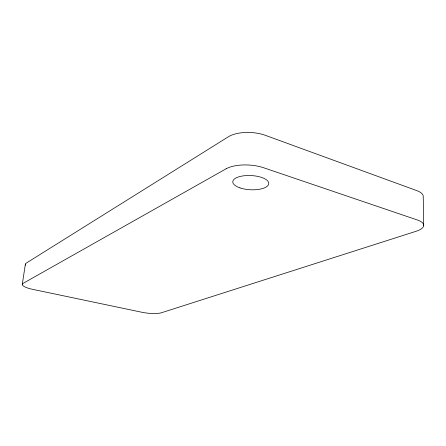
<?xml version="1.0" encoding="UTF-8"?>
<svg xmlns="http://www.w3.org/2000/svg" width="446" height="446" viewBox="0 0 446 446"><rect width="100%" height="100%" fill="white"/><g stroke="black" fill="none" stroke-linecap="round" stroke-linejoin="round"><path stroke-width="0.67" d="M22.3 284.214L25.383 264.088M423.7 225.676L423.232 196.809A23.805 8.708 -1.5 0 0 416.77 190.609L265.253 135.294A25.896 11.479 2.7 0 0 228.408 136.76L26.23 263.123A15.878 4.137 7.8 0 0 25.612 265.208M226.144 168.772L23.142 283.338A16.017 3.78 7.5 0 0 32.803 289.376L142.073 312.295A14.618 3.306 5.4 0 0 161.552 312.724L415.962 231.323A24.101 8.017 -0.9 0 0 417.166 219.917L263.491 167.707A26.264 10.598 2.9 0 0 226.144 168.772M239.981 187.889A18.007 7.108 2.9 0 0 268.637 184.27A18.007 7.108 2.9 0 0 243.722 175.808A18.007 7.108 2.9 0 0 239.981 187.889"/></g></svg>
